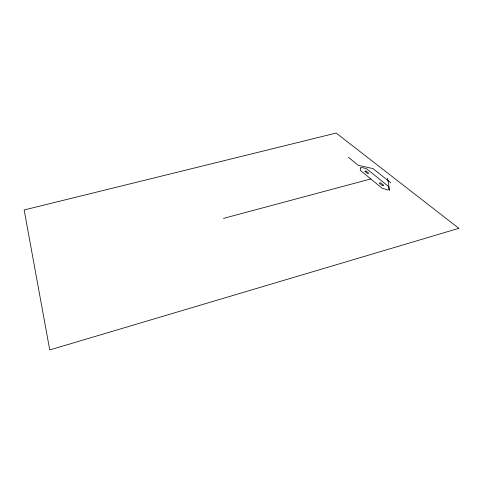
<?xml version="1.0" encoding="UTF-8"?>
<svg xmlns="http://www.w3.org/2000/svg" width="483" height="483" viewBox="0 0 483 483"><rect width="100%" height="100%" fill="white"/><g stroke="black" fill="none" stroke-linecap="round" stroke-linejoin="round"><path stroke-width="0.72" d="M223.49 218.382L370.805 178.939M390.825 182.785L373.003 168.639L358.259 165.307L348.37 157.253M387.614 178.287L389.63 190.525M360.614 167.885L360.203 170.221L381.981 188.129L387.668 189.952L388.966 189.596L388.441 186.366L366.386 168.597L361.845 167.559L360.614 167.885M458.85 228.32L49.743 349.94L24.15 209.966L336.174 133.06L458.85 228.32M383.556 185.2L382.27 185.55L379.252 183.087L380.532 182.743L383.556 185.2M366.005 170.946L364.768 171.272L367.581 173.572L368.831 173.24L366.005 170.946"/></g></svg>
